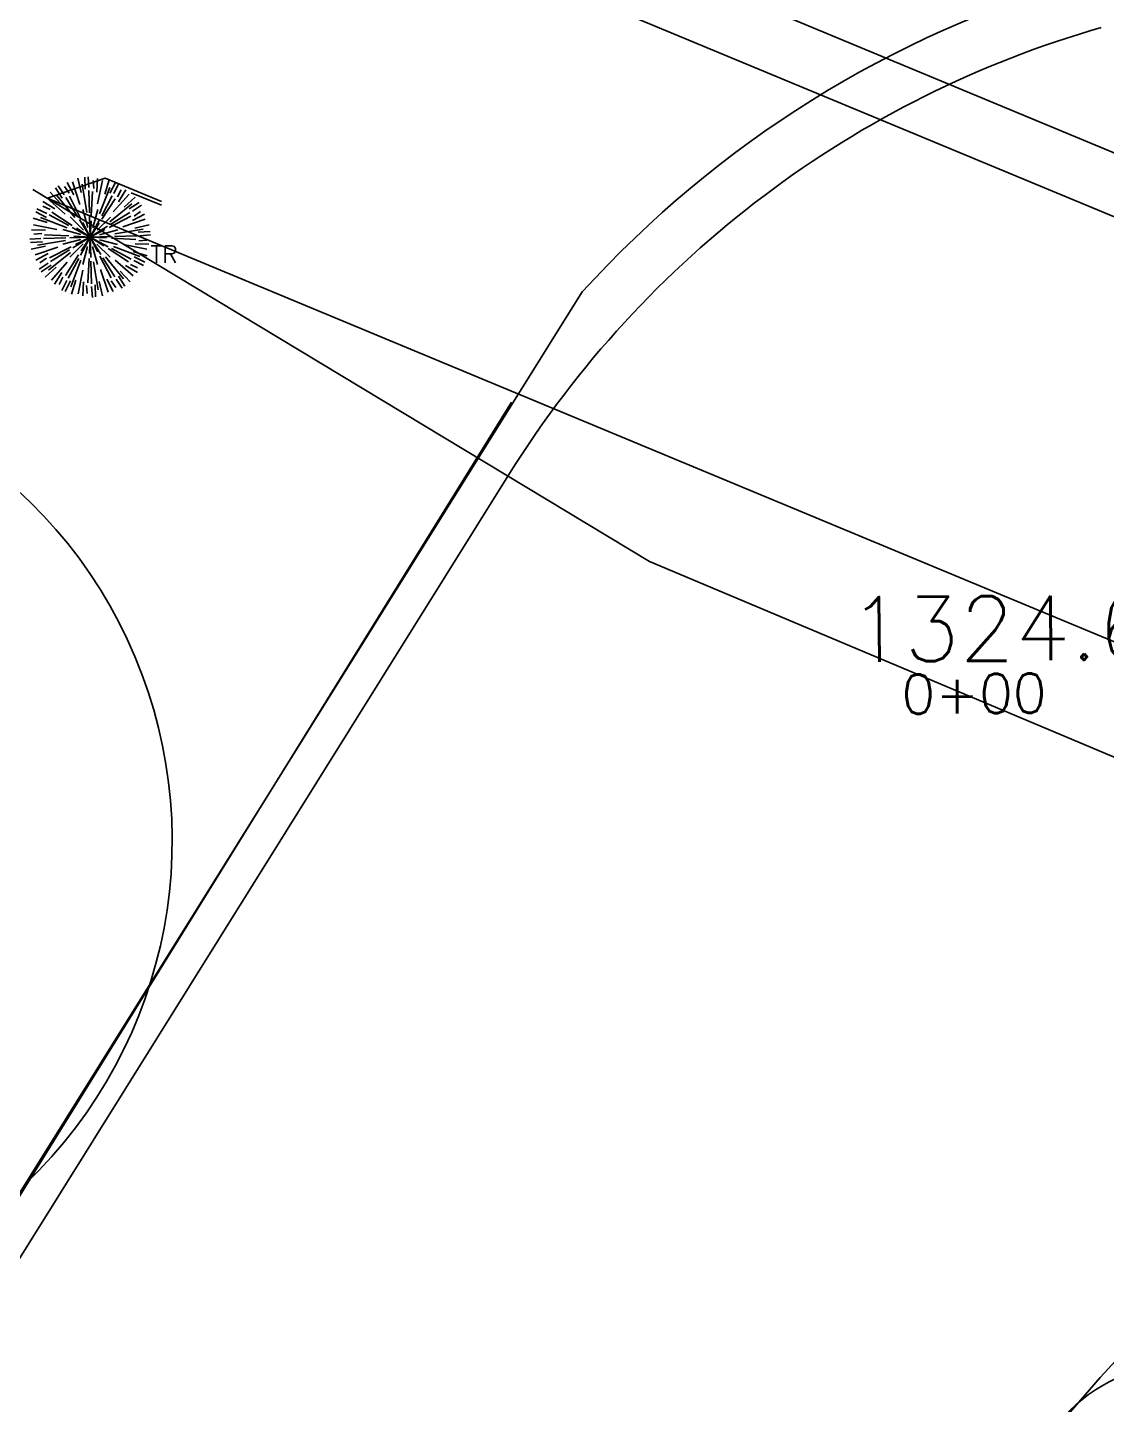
# Model space of a CAD drawing. Header units: metres. Extents: x 324293 to 653279, y 3585589 to 7191434.
# Drawn here: x 334408.9 to 334440.21, y 3600532.52 to 3600572.49 of the extents above; entities that cross this region are included whole.
import ezdxf

# ---------------------------------------------------------------- set-up
doc = ezdxf.new("R2010")
doc.units = ezdxf.units.M
for name, color, linetype in [('asfalt', 16, 'Continuous'), ('asfalt tarahi', 1, 'Continuous'), ('center line', 10, 'Continuous'), ('masir', 25, 'Continuous'), ('sang gadval', 8, 'Continuous'), ('tarh', 6, 'Continuous'), ('V-NODE-TEXT', 11, 'Continuous'), ('V-NODE-TREE', 62, 'Continuous')]:
    doc.layers.add(name, color=color, linetype=linetype)
doc.styles.get("Standard").update_dxf_attribs({"font": 'simplex.shx'})

# ---------------------------------------------------------------- blocks, each defined once
blk = doc.blocks.new('Tree 6')
at = {"color": 0, "linetype": 'ByBlock', "lineweight": -2}
for p, q in [((-0.0211, 0.0671), (-0.0367, 0.1137)), ((-0.0185, 0.0919), (-0.0252, 0.1215)), ((-0.0101, 0.0987), (-0.0112, 0.1234)), ((-0.0029, 0.1021), (-0.0044, 0.1244)), ((0.0076, 0.1), (0.0063, 0.1165)), ((0.014, 0.0924), (0.0149, 0.121)), ((0.0153, 0.0686), (0.0251, 0.1168)), ((0.0299, 0.0888), (0.0389, 0.1178)), ((-0.0619, 0.0703), (-0.0826, 0.0926)), ((-0.0581, 0.0804), (-0.0714, 0.1013)), ((-0.0316, 0.0407), (-0.0686, 0.0861)), ((-0.0535, 0.0869), (-0.066, 0.1055)), ((-0.0434, 0.0904), (-0.0528, 0.104)), ((-0.0341, 0.087), (-0.0476, 0.1123)), ((-0.007, 0.051), (-0.0164, 0.1089)), ((-0.0015, 0.05), (-0.0029, 0.0962)), ((0.0023, 0.0439), (0.0049, 0.0943)), ((0.0194, 0.0477), (0.0402, 0.1025)), ((0.0405, 0.0905), (0.052, 0.1125)), ((0.0476, 0.0518), (0.0801, 0.0886)), ((0.0485, 0.0898), (0.0584, 0.1099)), ((0.0566, 0.0828), (0.0637, 0.0977)), ((0.0583, 0.073), (0.0734, 0.0974)), ((-0.0898, 0.0485), (-0.1099, 0.0584)), ((-0.0828, 0.0566), (-0.0977, 0.0637)), ((-0.073, 0.0583), (-0.0974, 0.0734)), ((-0.0518, 0.0476), (-0.0886, 0.0801)), ((-0.0263, 0.0426), (-0.0506, 0.0819)), ((-0.02, 0.0391), (-0.0429, 0.0841)), ((0.0237, 0.0441), (0.0456, 0.0848)), ((0.0239, 0.0369), (0.0513, 0.0792)), ((0.0407, 0.0316), (0.0861, 0.0686)), ((0.0703, 0.0619), (0.0926, 0.0826)), ((0.0804, 0.0581), (0.1013, 0.0714)), ((0.0869, 0.0535), (0.1055, 0.066)), ((-0.0888, 0.0299), (-0.1178, 0.0389)), ((-0.0905, 0.0405), (-0.1125, 0.052)), ((-0.0477, 0.0194), (-0.1025, 0.0402)), ((-0.0441, 0.0237), (-0.0848, 0.0456)), ((-0.0369, 0.0239), (-0.0792, 0.0513)), ((-0.014, 0.0144), (-0.0413, 0.0417)), ((0, 0), (-0.0222, 0.036)), ((0, 0), (-0.0154, 0.0302)), ((-0.0049, 0.0195), (-0.0149, 0.0567)), ((0, 0), (-0.0013, 0.0423)), ((0, 0), (0.02, 0.0372)), ((0, 0), (0.0017, 0.0338)), ((0, 0), (0.0184, 0.0284)), ((0.0055, 0.0193), (0.0154, 0.0566)), ((0.0144, 0.014), (0.0417, 0.0413)), ((0.0391, 0.02), (0.0841, 0.0429)), ((0.0426, 0.0263), (0.0819, 0.0506)), ((0.0671, 0.0211), (0.1137, 0.0367)), ((0.087, 0.0341), (0.1123, 0.0476)), ((0.0904, 0.0434), (0.104, 0.0528)), ((-0.0924, 0.014), (-0.121, 0.0149)), ((-0.0686, 0.0153), (-0.1168, 0.0251)), ((-0.1, 0.0076), (-0.1165, 0.0063)), ((-0.0439, 0.0023), (-0.0943, 0.0049)), ((-0.0193, 0.0055), (-0.0566, 0.0154)), ((0, 0), (-0.0423, -0.0013)), ((0, 0), (-0.0372, 0.02)), ((0, 0), (-0.036, -0.0222)), ((0, 0), (-0.0338, 0.0017)), ((0, 0), (-0.0302, -0.0154)), ((0, 0), (-0.0284, 0.0184)), ((0, 0), (-0.02, -0.0372)), ((0, 0), (-0.0184, -0.0284)), ((0, 0), (-0.0017, -0.0338)), ((0, 0), (0.036, 0.0222)), ((0, 0), (0.0302, 0.0154)), ((0, 0), (0.0423, 0.0013)), ((0, 0), (0.0154, -0.0302)), ((0, 0), (0.0013, -0.0423)), ((0, 0), (0.0338, -0.0017)), ((0, 0), (0.0372, -0.02)), ((0, 0), (0.0284, -0.0184)), ((0, 0), (0.0222, -0.036)), ((0.0195, 0.0049), (0.0567, 0.0149)), ((0.05, 0.0015), (0.0962, 0.0029)), ((0.051, 0.007), (0.1089, 0.0164)), ((0.0919, 0.0185), (0.1215, 0.0252)), ((0.0987, 0.0101), (0.1234, 0.0112)), ((0.1021, 0.0029), (0.1244, 0.0044)), ((-0.1021, -0.0029), (-0.1244, -0.0044)), ((-0.0987, -0.0101), (-0.1234, -0.0112)), ((-0.0919, -0.0185), (-0.1215, -0.0252)), ((-0.0671, -0.0211), (-0.1137, -0.0367)), ((-0.051, -0.007), (-0.1089, -0.0164)), ((-0.05, -0.0015), (-0.0962, -0.0029)), ((-0.0391, -0.02), (-0.0841, -0.0429)), ((-0.0426, -0.0263), (-0.0819, -0.0506)), ((-0.0195, -0.0049), (-0.0567, -0.0149)), ((-0.0144, -0.014), (-0.0417, -0.0413)), ((-0.0055, -0.0193), (-0.0154, -0.0566)), ((0.0049, -0.0195), (0.0149, -0.0567)), ((0.014, -0.0144), (0.0413, -0.0417)), ((0.0193, -0.0055), (0.0566, -0.0154)), ((0.0369, -0.0239), (0.0792, -0.0513)), ((0.0439, -0.0023), (0.0943, -0.0049)), ((0.0441, -0.0237), (0.0848, -0.0456)), ((0.0477, -0.0194), (0.1025, -0.0402)), ((0.0686, -0.0153), (0.1168, -0.0251)), ((0.0924, -0.014), (0.121, -0.0149)), ((0.1, -0.0076), (0.1165, -0.0063)), ((-0.087, -0.0341), (-0.1123, -0.0476)), ((-0.0869, -0.0535), (-0.1055, -0.066)), ((-0.0904, -0.0434), (-0.104, -0.0528)), ((-0.0407, -0.0316), (-0.0861, -0.0686)), ((-0.0476, -0.0518), (-0.0801, -0.0886)), ((-0.0239, -0.0369), (-0.0513, -0.0792)), ((-0.0237, -0.0441), (-0.0456, -0.0848)), ((-0.0194, -0.0477), (-0.0402, -0.1025)), ((-0.0023, -0.0439), (-0.0049, -0.0943)), ((0.0015, -0.05), (0.0029, -0.0962)), ((0.007, -0.051), (0.0164, -0.1089)), ((0.02, -0.0391), (0.0429, -0.0841)), ((0.0263, -0.0426), (0.0506, -0.0819)), ((0.0316, -0.0407), (0.0686, -0.0861)), ((0.0518, -0.0476), (0.0886, -0.0801)), ((0.0828, -0.0566), (0.0977, -0.0637)), ((0.0888, -0.0299), (0.1178, -0.0389)), ((0.0898, -0.0485), (0.1099, -0.0584)), ((0.0905, -0.0405), (0.1125, -0.052)), ((-0.0804, -0.0581), (-0.1013, -0.0714)), ((-0.0703, -0.0619), (-0.0926, -0.0826)), ((-0.0583, -0.073), (-0.0734, -0.0974)), ((-0.0566, -0.0828), (-0.0637, -0.0977)), ((-0.0153, -0.0686), (-0.0251, -0.1168)), ((0.0211, -0.0671), (0.0367, -0.1137)), ((0.0581, -0.0804), (0.0714, -0.1013)), ((0.0619, -0.0703), (0.0826, -0.0926)), ((0.073, -0.0583), (0.0974, -0.0734)), ((-0.0485, -0.0898), (-0.0584, -0.1099)), ((-0.0405, -0.0905), (-0.052, -0.1125)), ((-0.0299, -0.0888), (-0.0389, -0.1178)), ((-0.014, -0.0924), (-0.0149, -0.121)), ((-0.0076, -0.1), (-0.0063, -0.1165)), ((0.0029, -0.1021), (0.0044, -0.1244)), ((0.0101, -0.0987), (0.0112, -0.1234)), ((0.0185, -0.0919), (0.0252, -0.1215)), ((0.0341, -0.087), (0.0476, -0.1123)), ((0.0434, -0.0904), (0.0528, -0.104)), ((0.0535, -0.0869), (0.066, -0.1055))]:
    blk.add_line(p, q, dxfattribs=at)
blk = doc.blocks.new('*U93', base_point=(334410.7155, 3600566.406, 1326.7144))
at = {"layer": 'V-NODE-TREE', "xscale": 14.06867355333635, "yscale": 14.06867355333635, "zscale": 14.06867355333635}
blk.add_blockref('Tree 6', (334410.7155, 3600566.406, 1326.7144), dxfattribs=at)
at = {"layer": 'V-NODE-TEXT', "linetype": 'ByBlock', "insert": (334412.4655, 3600566.156, 1326.7144), "char_height": 0.5, "attachment_point": 1}
blk.add_mtext('TR', dxfattribs=at)
blk = doc.blocks.new('*U105', base_point=(334410.7155, 3600566.406, 1326.7144))
at = {"layer": 'V-NODE-TREE', "xscale": 14.06867355333635, "yscale": 14.06867355333635, "zscale": 14.06867355333635}
blk.add_blockref('Tree 6', (334410.7155, 3600566.406, 1326.7144), dxfattribs=at)
at = {"layer": 'V-NODE-TEXT', "linetype": 'ByBlock', "insert": (334412.4655, 3600566.156, 1326.7144), "char_height": 0.5, "attachment_point": 1}
blk.add_mtext('TR', dxfattribs=at)
blk = doc.blocks.new('*U117', base_point=(334410.7155, 3600566.406, 1326.7144))
at = {"layer": 'V-NODE-TREE', "xscale": 14.06867355333635, "yscale": 14.06867355333635, "zscale": 14.06867355333635}
blk.add_blockref('Tree 6', (334410.7155, 3600566.406, 1326.7144), dxfattribs=at)
at = {"layer": 'V-NODE-TEXT', "linetype": 'ByBlock', "insert": (334412.4655, 3600566.156, 1326.7144), "char_height": 0.5, "attachment_point": 1}
blk.add_mtext('TR', dxfattribs=at)
blk = doc.blocks.new('*U129', base_point=(334410.7155, 3600566.406, 1326.7144))
at = {"layer": 'V-NODE-TREE', "xscale": 14.06867355333635, "yscale": 14.06867355333635, "zscale": 14.06867355333635}
blk.add_blockref('Tree 6', (334410.7155, 3600566.406, 1326.7144), dxfattribs=at)
at = {"layer": 'V-NODE-TEXT', "linetype": 'ByBlock', "insert": (334412.4655, 3600566.156, 1326.7144), "char_height": 0.5, "attachment_point": 1}
blk.add_mtext('TR', dxfattribs=at)
blk = doc.blocks.new('*U141', base_point=(334410.7155, 3600566.406, 1326.7144))
at = {"layer": 'V-NODE-TREE', "xscale": 14.06867355333635, "yscale": 14.06867355333635, "zscale": 14.06867355333635}
blk.add_blockref('Tree 6', (334410.7155, 3600566.406, 1326.7144), dxfattribs=at)
at = {"layer": 'V-NODE-TEXT', "linetype": 'ByBlock', "insert": (334412.4655, 3600566.156, 1326.7144), "char_height": 0.5, "attachment_point": 1}
blk.add_mtext('TR', dxfattribs=at)

msp = doc.modelspace()

# ---------------------------------------------------------------- linework, layer by layer
at = {"layer": 'asfalt', "elevation": 1312.11733, "flags": 128}
msp.add_lwpolyline([(334467.2256, 3600538.16), (334453.6438, 3600545.746), (334426.9497, 3600556.99), (334409.0487, 3600567.788)], dxfattribs=at)
at = {"layer": 'asfalt'}
msp.add_arc((334399.32244, 3600548.88829, 1313.47093), 13.77167, 313.646814, 96.62499, dxfattribs=at)
at = {"layer": 'asfalt tarahi', "color": 1}
msp.add_line((334412.78466, 3600567.33287, -12.91667), (334411.9083, 3600567.69281, -12.91667), dxfattribs=at)
at = {"layer": 'masir'}
msp.add_line((334303.80481, 3600369.34642, -12.91667), (334422.94321, 3600561.6163, -12.91667), dxfattribs=at)
at = {"layer": 'sang gadval', "elevation": -12.91667, "flags": 128}
for points in [[(334508.23313, 3600540.67198), (334413.8155, 3600579.917)], [(334508.23313, 3600540.67198), (334413.8155, 3600579.917)], [(334412.9152, 3600578.425), (334507.7043, 3600539.064)], [(334412.9152, 3600578.425), (334507.7043, 3600539.064)], [(334412.78473, 3600567.43633), (334411.1504, 3600568.112), (334409.4757, 3600567.538)], [(334409.4927, 3600567.521), (334496.3702, 3600531.4)]]:
    msp.add_lwpolyline(points, dxfattribs=at)
at = {"layer": 'sang gadval'}
msp.add_arc((334442.53511, 3600528.89604, 1312.79143), 4.83831, 56.102196, 146.079771, dxfattribs=at)
at = {"layer": 'tarh'}
for p, q in [((334424.99657, 3600564.81256, -12.91667), (334381.67985, 3600495.4535, -12.91667)), ((334422.88357, 3600559.54139, -12.91667), (334382.52803, 3600494.92379, -12.91667))]:
    msp.add_line(p, q, dxfattribs=at)
for centre, radius, start, end in [((334448.32891, 3600543.65004, -12.91667), 31.5, 106.145115, 137.79186), ((334448.32891, 3600543.65004, -12.91667), 30, 106.002826, 148.014039), ((334462.21639, 3600513.11045, -12.91667), 30, 67.423957, 148.029991)]:
    msp.add_arc(centre, radius, start, end, dxfattribs=at)

# ---------------------------------------------------------------- block references
at = {"layer": 'V-NODE-TREE'}
for name in ['*U93', '*U105', '*U117', '*U129', '*U141']:
    msp.add_blockref(name, (334410.7155, 3600566.406, 1313.79773), dxfattribs=at)

# ---------------------------------------------------------------- texts
at = {"layer": 'center line', "attachment_point": 1, "rotation": 0.44987}
for s, insert, char_height, width in [('1324.65', (334432.72106, 3600555.9491, 1313.25213), 1.873329, 36.7159825), ('0+00', (334434.2556, 3600553.71052, 1313.25213), 1.142726, 34.7578866)]:
    msp.add_mtext(s, dxfattribs=dict(at, insert=insert, char_height=char_height, width=width))

doc.saveas('drawing.dxf')
